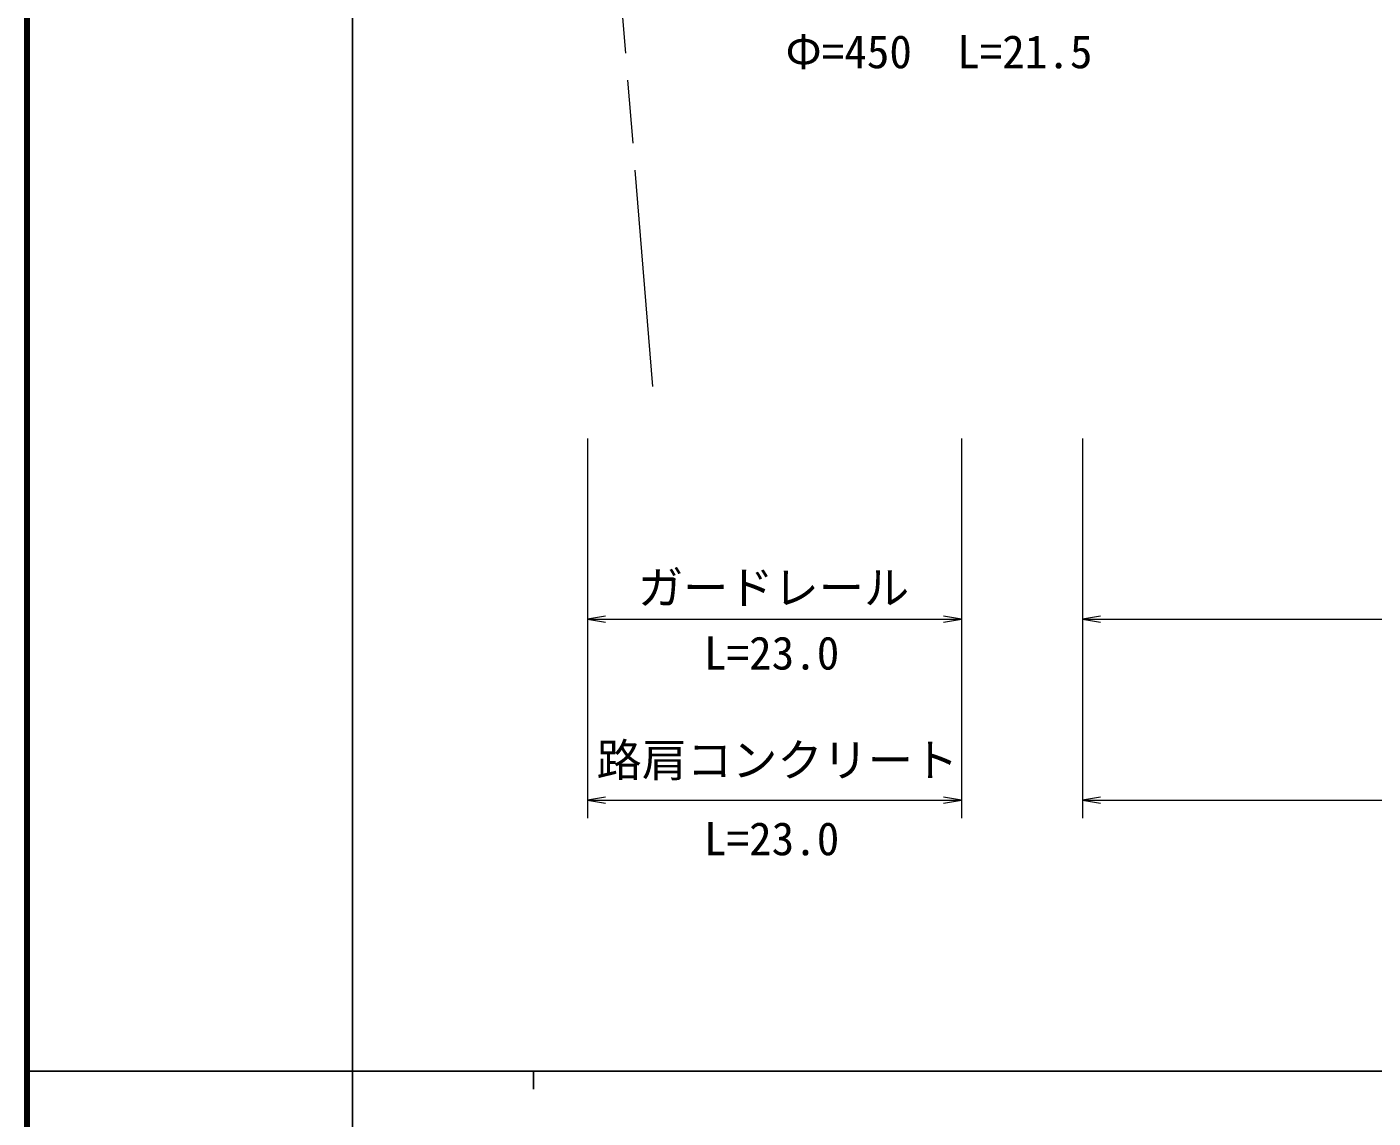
# Model space of a CAD drawing. Units: millimetres at full size, sheet at 1:1000; details may follow other scales. Extents: x 40000 to 680000, y 20000 to 380000.
# Drawn here: x 40000 to 114430, y 202409 to 262759 of the extents above; entities that cross this region are included whole.
import ezdxf
from ezdxf.enums import TextEntityAlignment as Align

# ---------------------------------------------------------------- set-up
doc = ezdxf.new("R2010")
doc.units = ezdxf.units.MM
doc.header["$LTSCALE"] = 1000
doc.linetypes.add('CHAIN', pattern=[18.5, 12, -1.5, 3.5, -1.5])
for name, color, linetype, lineweight in [('M-BGD', 7, 'Continuous', 13), ('M-BMK', 2, 'CHAIN', 13), ('M-STR-HTXT', 7, 'Continuous', 13), ('M-TTL', 2, 'Continuous', 140), ('M-TTL-BAND', 7, 'Continuous', 25)]:
    doc.layers.add(name, color=color, linetype=linetype, lineweight=lineweight)
doc.styles.add('ＭＳ ゴシック', font='')
doc.styles.get('ＭＳ ゴシック').set_extended_font_data('MS Gothic')

# ---------------------------------------------------------------- blocks, each defined once
blk = doc.blocks.new('open_arrow')
at = {"color": 0, "linetype": 'Continuous', "lineweight": -2}
blk.add_lwpolyline([(7.5, 1.25), (0, 0), (7.5, -1.25)], dxfattribs=at)

msp = doc.modelspace()

# ---------------------------------------------------------------- linework, layer by layer
at = {"layer": 'M-BGD'}
msp.add_open_spline([(100132, 283822), (104564, 283516), (105720, 283446), (109293, 283112), (112054, 282854), (113626, 282872), (116354, 282377), (118458, 281996), (119590, 281570), (121664, 281050), (123771, 280522), (124937, 280163), (127058, 279694), (129902, 279066), (131538, 278919), (134374, 278254), (136243, 277815), (137257, 277439), (139090, 276870), (141836, 276018), (143336, 275423), (146038, 274441), (146662, 274214), (147013, 274089), (147620, 273819), (149594, 272941), (150642, 272319), (152520, 271249), (154996, 269839), (156321, 268943), (158790, 267521), (161724, 265833), (163367, 264882), (166373, 263327), (169450, 261736), (171273, 261045), (174380, 259514), (177753, 257852), (179646, 256924), (182938, 255108), (184895, 254029), (185537, 253672), (187911, 252279)], degree=3, knots=[0, 0, 0, 0, 1, 1, 1, 2, 2, 2, 3, 3, 3, 4, 4, 4, 5, 5, 5, 6, 6, 6, 7, 7, 7, 8, 8, 8, 9, 9, 9, 10, 10, 10, 11, 11, 11, 12, 12, 12, 13, 13, 13, 14, 14, 14, 14], dxfattribs=at)
at = {"layer": 'M-BMK'}
msp.add_line((70639, 291713), (74652, 241975), dxfattribs=at)
at = {"layer": 'M-STR-HTXT'}
for p, q in [((71000, 240000), (71000, 219000)), ((91668, 240000), (91668, 219000)), ((98360, 240000), (98360, 219000)), ((71000, 230000), (91668, 230000)), ((98360, 230000), (184215, 230000)), ((71000, 220000), (91668, 220000)), ((98360, 220000), (184215, 220000))]:
    msp.add_line(p, q, dxfattribs=at)
at = {"layer": 'M-TTL'}
msp.add_line((40000, 380000), (40000, 20000), dxfattribs=at)
at = {"layer": 'M-TTL-BAND'}
for p, q in [((58000, 370000), (58000, 20000)), ((40000, 205000), (579000, 205000)), ((68000, 205000), (68000, 204000))]:
    msp.add_line(p, q, dxfattribs=at)

# ---------------------------------------------------------------- block references
at = {"layer": 'M-STR-HTXT', "xscale": 133, "yscale": 133}
for p in [(71000, 230000), (98360, 230000), (71000, 220000), (98360, 220000)]:
    msp.add_blockref('open_arrow', p, dxfattribs=at)
at = {"layer": 'M-STR-HTXT', "xscale": 133, "yscale": 133, "rotation": 180}
for p in [(91668, 230000), (91668, 220000)]:
    msp.add_blockref('open_arrow', p, dxfattribs=at)

# ---------------------------------------------------------------- texts
at = {"layer": 'M-STR-HTXT', "style": 'ＭＳ ゴシック'}
msp.add_text('Φ=450\u3000L=21.5', height=1833, dxfattribs=at).set_placement((81942, 259922), align=Align.BOTTOM_LEFT)
for s, p in [('ガードレール', (81283, 231747)), ('路肩コンクリート', (81493, 222212))]:
    msp.add_text(s, height=1833, dxfattribs=at).set_placement(p, align=Align.MIDDLE_CENTER)
for p in [(81177, 226664), (81177, 216394)]:
    msp.add_text('L=23.0', height=1833, dxfattribs=at).set_placement(p, align=Align.BOTTOM_CENTER)

doc.saveas('drawing.dxf')
